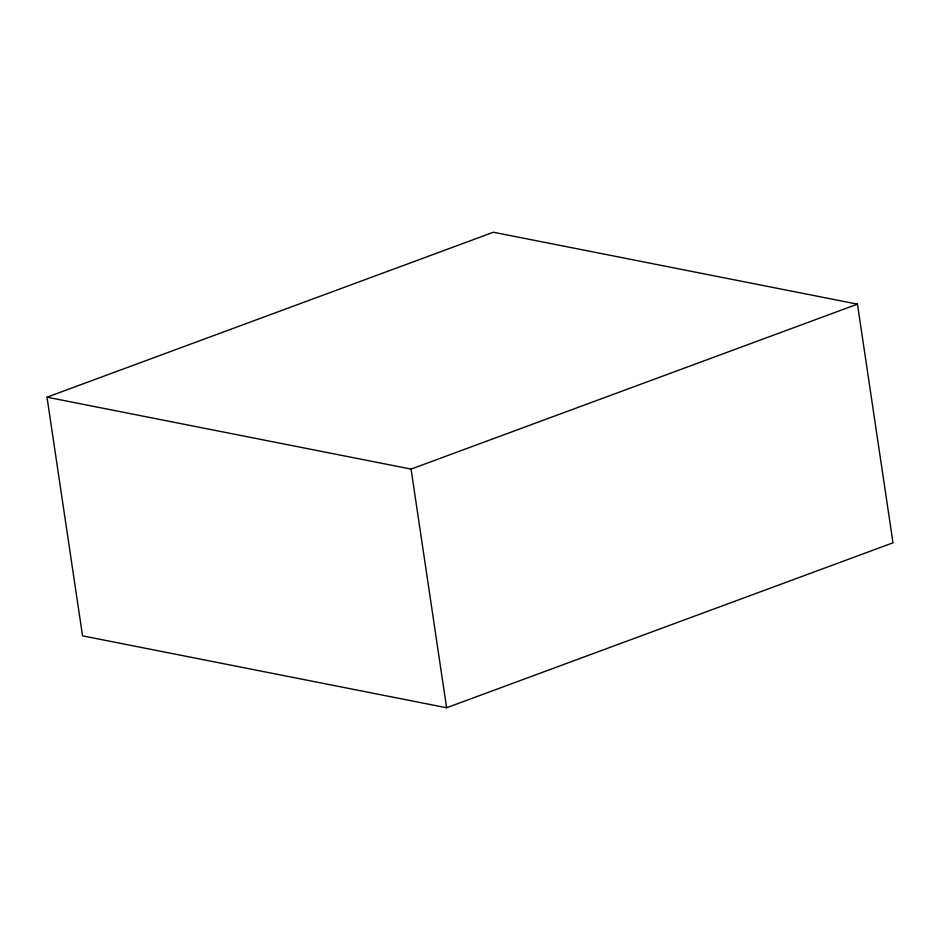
<?xml version="1.0" encoding="UTF-8"?>
<svg xmlns="http://www.w3.org/2000/svg" width="940" height="940" viewBox="0 0 940 940"><rect width="100%" height="100%" fill="white"/><g stroke="black" fill="none" stroke-linecap="round" stroke-linejoin="round"><path stroke-width="1.41" d="M47 397.185L493.394 232.239L857.456 304.149L893 542.815L446.606 707.761L82.544 635.851L47 397.185L411.074 469.095L857.456 304.149M411.074 469.095L446.606 707.761"/></g></svg>
